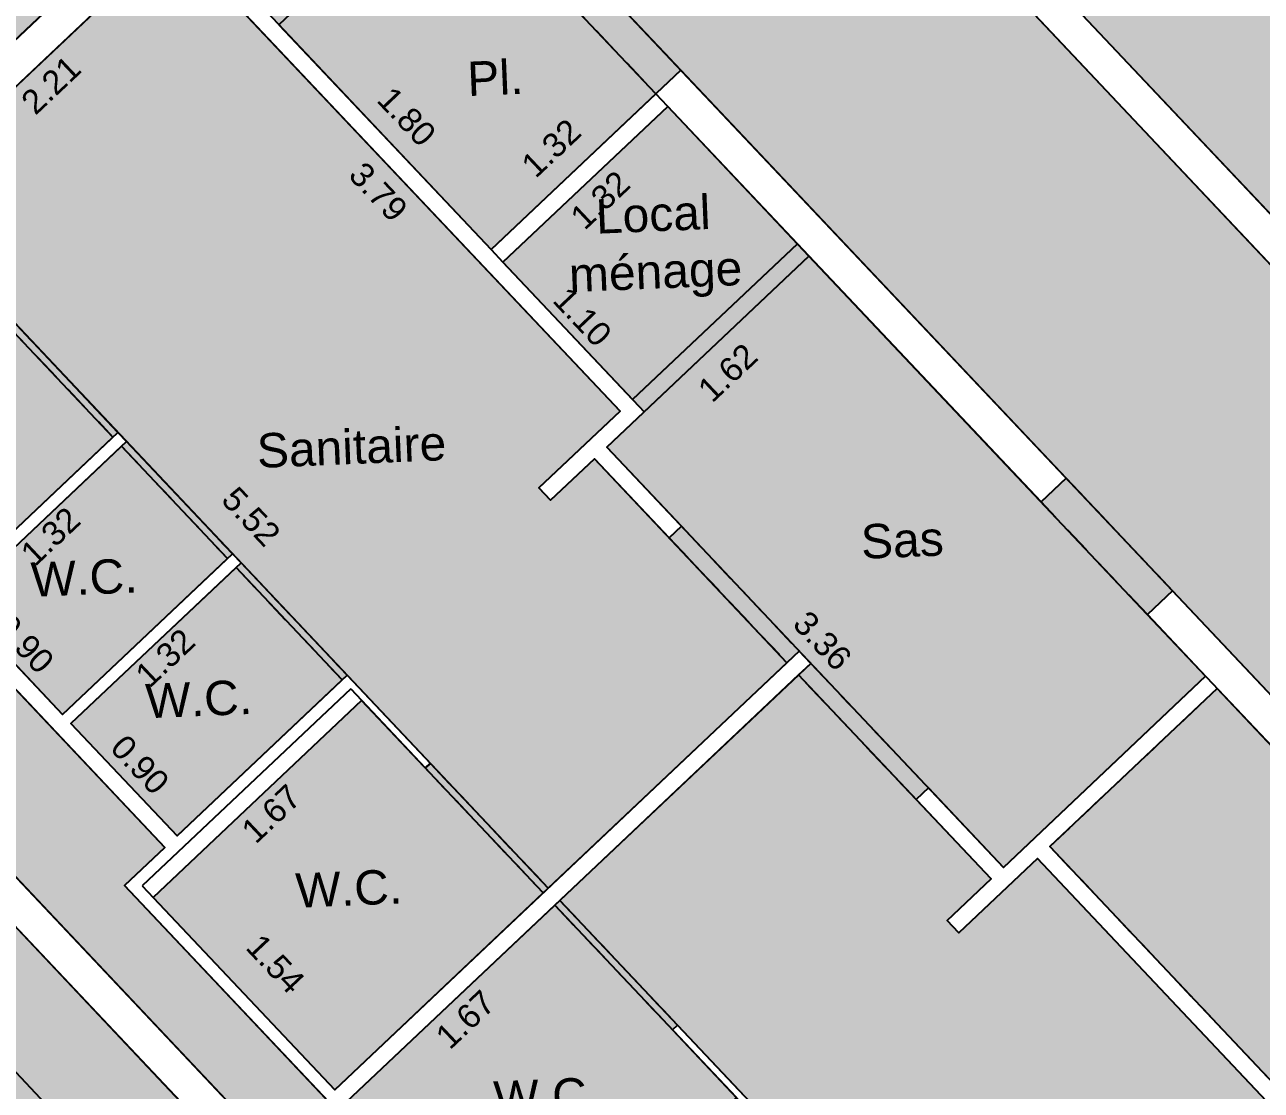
# Model space of a CAD drawing. Header units: metres. Extents: x -153 to -26, y 14 to 85.
# Drawn here: x -132.29 to -125.09, y 26.97 to 33.17 of the extents above; entities that cross this region are included whole.
import ezdxf

# ---------------------------------------------------------------- set-up
doc = ezdxf.new("R2010")
doc.units = ezdxf.units.M
doc.linetypes.add('CACHE2', pattern=[4.7625, 3.175, -1.5875])
doc.layers.get('0').update_dxf_attribs({"lineweight": 0})
for name, color, linetype in [('GEX_BAT_cloison', 2, 'Continuous'), ('GEX_BAT_coffrage', 221, 'Continuous'), ('GEX_BAT_linteau_cloison', 3, 'CACHE2'), ('GEX_BAT_linteau_mur', 6, 'CACHE2'), ('GEX_BAT_mur', 1, 'Continuous'), ('GEX_MEP_txt_cot_plani', 30, 'Continuous'), ('GEX_MEP_txt_designation', 7, 'Continuous')]:
    doc.layers.add(name, color=color, linetype=linetype)
for name, color, linetype, true_color in [('GEX_EDS_sdp_2-tremie', 7, 'Continuous', 0xffff7f), ('GEX_EDS_sdp_7-lt', 150, 'Continuous', 0x007fff), ('GEX_EDS_su_bureau', 7, 'Continuous', 0xffdf7f), ('GEX_EDS_su_circ_gene', 7, 'Continuous', 0x33cc00), ('GEX_EDS_su_loc_entretien', 7, 'Continuous', 0xb2618a), ('GEX_EDS_su_ltg', 150, 'Continuous', 0x007fff), ('GEX_EDS_su_sanitaires', 7, 'Continuous', 0xb8ffff), ('GEX_EDS_sun_bureau', 7, 'Continuous', 0xffdf7f), ('GEX_EDS_sun_circ_gene', 7, 'Continuous', 0x33cc00), ('GEX_EDS_sun_loc_entretien', 7, 'Continuous', 0xb2618a), ('GEX_EDS_sun_ltg', 150, 'Continuous', 0x007fff), ('GEX_EDS_sun_sanitaires', 7, 'Continuous', 0xb8ffff)]:
    doc.layers.add(name, color=color, linetype=linetype, true_color=true_color)
doc.styles.add('G100TXT-cote', font='swissl.ttf')
doc.styles.add('G100TXT-droit', font='swissl.ttf', dxfattribs={"height": 0.2})
doc.dimstyles.new('G100COT-attach', dxfattribs={"dimtxt": 0.14, "dimasz": 0.05, "dimexe": 0.18, "dimexo": 0.2, "dimgap": 0.09, "dimtad": 0, "dimzin": 0, "dimdsep": 46, "dimtxsty": 'G100TXT-cote', "dimblk1": 'OBLIQUE', "dimblk2": 'OBLIQUE', "dimsah": 1, "dimcen": 0.09, "dimse1": 1, "dimse2": 1, "dimclrd": 252, "dimaunit": 2, "dimadec": 3, "dimazin": 0, "dimtfac": 1, "dimtix": 1, "dimtofl": 0, "dimtmove": 0, "dimatfit": 3, "dimldrblk": 'OBLIQUE', "dimfxl": 0.18, "dimtolj": 1, "dimtzin": 0, "dimarcsym": 0})
doc.dimstyles.new('G100COT-libre', dxfattribs={"dimtxt": 0.14, "dimasz": 0.18, "dimexe": 0.18, "dimexo": 0.2, "dimgap": 0.09, "dimtad": 0, "dimzin": 0, "dimdsep": 46, "dimtxsty": 'G100TXT-cote', "dimblk1": 'OBLIQUE', "dimblk2": 'OBLIQUE', "dimsah": 1, "dimcen": 0.09, "dimse1": 1, "dimse2": 1, "dimsd1": 1, "dimsd2": 1, "dimclrd": 252, "dimaunit": 2, "dimadec": 3, "dimazin": 0, "dimtfac": 1, "dimtix": 1, "dimtofl": 0, "dimtmove": 0, "dimatfit": 3, "dimldrblk": 'OBLIQUE', "dimfxl": 0.18, "dimtolj": 1, "dimtzin": 0, "dimarcsym": 0})

# ---------------------------------------------------------------- blocks, each defined once
blk = doc.blocks.new('*D29')
at = {"layer": 'GEX_MEP_txt_cot_plani', "color": 0, "ltscale": 0.05, "transparency": 16777216, "insert": (-122.0926, 34.2414), "char_height": 0.14, "attachment_point": 5, "rotation": 313.34634, "style": 'G100TXT-cote'}
blk.add_mtext('\\A1;10.28', dxfattribs=at)
blk = doc.blocks.new('_OBLIQUE')
at = {"color": 0, "linetype": 'ByBlock'}
blk.add_line((-0.5, -0.5), (0.5, 0.5), dxfattribs=at)
blk = doc.blocks.new('*D68')
at = {"layer": 'GEX_MEP_txt_cot_plani', "color": 0, "ltscale": 0.05, "transparency": 16777216, "insert": (-129.0442, 31.4725), "char_height": 0.14, "attachment_point": 5, "rotation": 313.35868, "style": 'G100TXT-cote'}
blk.add_mtext('\\A1;1.10', dxfattribs=at)
blk = doc.blocks.new('*D69')
at = {"layer": 'GEX_MEP_txt_cot_plani', "color": 0, "ltscale": 0.05, "transparency": 16777216, "insert": (-128.941, 32.1521), "char_height": 0.14, "attachment_point": 5, "rotation": 43.35868, "style": 'G100TXT-cote'}
blk.add_mtext('\\A1;1.32', dxfattribs=at)
blk = doc.blocks.new('*D70')
at = {"layer": 'GEX_MEP_txt_cot_plani', "color": 0, "ltscale": 0.05, "transparency": 16777216, "insert": (-130.0677, 32.638), "char_height": 0.14, "attachment_point": 5, "rotation": 313.35868, "style": 'G100TXT-cote'}
blk.add_mtext('\\A1;1.80', dxfattribs=at)
blk = doc.blocks.new('*D71')
at = {"layer": 'GEX_MEP_txt_cot_plani', "color": 0, "ltscale": 0.05, "transparency": 16777216, "insert": (-129.2265, 32.4544), "char_height": 0.14, "attachment_point": 5, "rotation": 43.35868, "style": 'G100TXT-cote'}
blk.add_mtext('\\A1;1.32', dxfattribs=at)
blk = doc.blocks.new('*D72')
at = {"layer": 'GEX_MEP_txt_cot_plani', "color": 0, "ltscale": 0.05, "transparency": 16777216, "insert": (-130.2329, 32.1999), "char_height": 0.14, "attachment_point": 5, "rotation": 313.35868, "style": 'G100TXT-cote'}
blk.add_mtext('\\A1;3.79', dxfattribs=at)
blk = doc.blocks.new('*D73')
at = {"layer": 'GEX_MEP_txt_cot_plani', "color": 0, "ltscale": 0.05, "transparency": 16777216, "insert": (-132.1395, 32.8228), "char_height": 0.14, "attachment_point": 5, "rotation": 43.35868, "style": 'G100TXT-cote'}
blk.add_mtext('\\A1;2.21', dxfattribs=at)
blk = doc.blocks.new('*D82')
at = {"layer": 'GEX_MEP_txt_cot_plani', "color": 0, "ltscale": 0.05, "transparency": 16777216, "insert": (-130.8316, 27.7064), "char_height": 0.14, "attachment_point": 5, "rotation": 313.35884, "style": 'G100TXT-cote'}
blk.add_mtext('\\A1;1.54', dxfattribs=at)
blk = doc.blocks.new('*D83')
at = {"layer": 'GEX_MEP_txt_cot_plani', "color": 0, "ltscale": 0.05, "transparency": 16777216, "insert": (-131.621, 28.8659), "char_height": 0.14, "attachment_point": 5, "rotation": 313.35868, "style": 'G100TXT-cote'}
blk.add_mtext('\\A1;0.90', dxfattribs=at)
blk = doc.blocks.new('*D84')
at = {"layer": 'GEX_MEP_txt_cot_plani', "color": 0, "ltscale": 0.05, "transparency": 16777216, "insert": (-132.2915, 29.5697), "char_height": 0.14, "attachment_point": 5, "rotation": 313.35868, "style": 'G100TXT-cote'}
blk.add_mtext('\\A1;0.90', dxfattribs=at)
blk = doc.blocks.new('*D88')
at = {"layer": 'GEX_MEP_txt_cot_plani', "color": 0, "ltscale": 0.05, "transparency": 16777216, "insert": (-132.1419, 30.1948), "char_height": 0.14, "attachment_point": 5, "rotation": 43.35868, "style": 'G100TXT-cote'}
blk.add_mtext('\\A1;1.32', dxfattribs=at)
blk = doc.blocks.new('*D89')
at = {"layer": 'GEX_MEP_txt_cot_plani', "color": 0, "ltscale": 0.05, "transparency": 16777216, "insert": (-131.4741, 29.4877), "char_height": 0.14, "attachment_point": 5, "rotation": 43.35868, "style": 'G100TXT-cote'}
blk.add_mtext('\\A1;1.32', dxfattribs=at)
blk = doc.blocks.new('*D90')
at = {"layer": 'GEX_MEP_txt_cot_plani', "color": 0, "ltscale": 0.05, "transparency": 16777216, "insert": (-129.7256, 27.3826), "char_height": 0.14, "attachment_point": 5, "rotation": 43.3583, "style": 'G100TXT-cote'}
blk.add_mtext('\\A1;1.67', dxfattribs=at)
blk = doc.blocks.new('*D94')
at = {"layer": 'GEX_MEP_txt_cot_plani', "color": 0, "ltscale": 0.05, "transparency": 16777216, "insert": (-127.1774, 26.1666), "char_height": 0.14, "attachment_point": 5, "rotation": 313.35868, "style": 'G100TXT-cote'}
blk.add_mtext('\\A1;5.52', dxfattribs=at)
blk = doc.blocks.new('*D95')
at = {"layer": 'GEX_MEP_txt_cot_plani', "color": 0, "ltscale": 0.05, "transparency": 16777216, "insert": (-130.8563, 28.58), "char_height": 0.14, "attachment_point": 5, "rotation": 43.35868, "style": 'G100TXT-cote'}
blk.add_mtext('\\A1;1.67', dxfattribs=at)
blk = doc.blocks.new('*D97')
at = {"layer": 'GEX_MEP_txt_cot_plani', "color": 0, "ltscale": 0.05, "transparency": 16777216, "insert": (-130.6899, 26.7139), "char_height": 0.14, "attachment_point": 5, "rotation": 313.35868, "style": 'G100TXT-cote'}
blk.add_mtext('\\A1;11.14', dxfattribs=at)
blk = doc.blocks.new('*D98')
at = {"layer": 'GEX_MEP_txt_cot_plani', "color": 0, "ltscale": 0.05, "transparency": 16777216, "insert": (-127.6469, 29.5874), "char_height": 0.14, "attachment_point": 5, "rotation": 313.35868, "style": 'G100TXT-cote'}
blk.add_mtext('\\A1;3.36', dxfattribs=at)
blk = doc.blocks.new('*D99')
at = {"layer": 'GEX_MEP_txt_cot_plani', "color": 0, "ltscale": 0.05, "transparency": 16777216, "insert": (-128.1987, 31.1474), "char_height": 0.14, "attachment_point": 5, "rotation": 43.35868, "style": 'G100TXT-cote'}
blk.add_mtext('\\A1;1.62', dxfattribs=at)
blk = doc.blocks.new('*D100')
at = {"layer": 'GEX_MEP_txt_cot_plani', "color": 252, "lineweight": -2, "transparency": 16777216}
for p, q in [((-134.6925, 29.5636), (-131.7298, 26.4257)), ((-128.404, 22.9033), (-131.3667, 26.0412))]:
    blk.add_line(p, q, dxfattribs=at)
at = {"layer": 'GEX_MEP_txt_cot_plani', "color": 252, "lineweight": -2, "ltscale": 0.05, "transparency": 16777216, "xscale": 0.05, "yscale": 0.05, "zscale": 0.05}
for p, rotation in [((-134.6925, 29.5636), 133.3553745176652), ((-128.404, 22.9033), 313.3553745176652)]:
    blk.add_blockref('_OBLIQUE', p, dxfattribs=dict(at, rotation=rotation))
at = {"layer": 'GEX_MEP_txt_cot_plani', "color": 0, "ltscale": 0.05, "transparency": 16777216, "insert": (-131.5483, 26.2334), "char_height": 0.14, "attachment_point": 5, "rotation": 313.35537, "style": 'G100TXT-cote'}
blk.add_mtext('\\A1;9.16', dxfattribs=at)
blk = doc.blocks.new('*D104')
at = {"layer": 'GEX_MEP_txt_cot_plani', "color": 0, "ltscale": 0.05, "transparency": 16777216, "insert": (-130.9738, 30.3099), "char_height": 0.14, "attachment_point": 5, "rotation": 313.35868, "style": 'G100TXT-cote'}
blk.add_mtext('\\A1;5.52', dxfattribs=at)

msp = doc.modelspace()

# ---------------------------------------------------------------- hatches: boundary and pattern name
at = {"layer": 'GEX_EDS_sdp_2-tremie', "ltscale": 0.05}
for points in [[(-126.8286, 33.9646), (-125.4834, 35.2346), (-125.3371, 35.3726), (-125.4744, 35.5181), (-124.1288, 36.7882), (-119.6268, 32.0179), (-120.9721, 30.7481), (-121.0146, 30.7931), (-121.2001, 30.9896), (-121.3456, 30.8524), (-122.6909, 29.5853)], [(-125.3487, 29.3094), (-126.323, 28.3898), (-123.7215, 25.6336), (-123.2488, 26.08), (-124.6764, 27.5925), (-124.175, 28.0659)]]:
    msp.add_hatch(color=256, dxfattribs=at).paths.add_polyline_path(points)
at = {"layer": 'GEX_EDS_sdp_7-lt', "ltscale": 0.05}
for points in [[(-130.8811, 33.2453), (-129.5768, 31.864), (-128.4718, 32.9078), (-129.7073, 34.2161), (-129.8527, 34.0788), (-129.9213, 34.1516)], [(-134.0955, 31.1588), (-134.6407, 30.6439), (-127.7687, 23.3655), (-127.9137, 23.2287), (-127.1392, 22.4078), (-126.921, 22.6137), (-126.4484, 23.06), (-129.0674, 25.8335), (-129.3019, 25.6122), (-131.7103, 28.1627), (-131.4762, 28.3837)]]:
    msp.add_hatch(color=256, dxfattribs=at).paths.add_polyline_path(points)
at = {"layer": 'GEX_EDS_su_bureau', "ltscale": 0.05}
h = msp.add_hatch(color=256, dxfattribs=at)
edge = h.paths.add_edge_path()
edge.add_ellipse((-147.6785, 30.718), major_axis=(4.58, 0), ratio=1, start_angle=133.34599, end_angle=234.81743)
edge.add_line((-150.3174, 26.9747), (-150.2039, 26.8946))
edge.add_line((-150.2039, 26.8946), (-149.0039, 26.0486))
edge.add_line((-149.0039, 26.0486), (-147.9073, 25.2756))
edge.add_line((-147.9073, 25.2756), (-146.7971, 24.4929))
edge.add_line((-146.7971, 24.4929), (-145.7707, 23.7693))
edge.add_line((-145.7707, 23.7693), (-144.5774, 22.9281))
edge.add_line((-144.5774, 22.9281), (-143.5489, 22.2031))
edge.add_line((-143.5489, 22.2031), (-142.3495, 21.3575))
edge.add_line((-142.3495, 21.3575), (-139.1436, 19.0975))
edge.add_line((-139.1436, 19.0975), (-137.9441, 18.2519))
edge.add_line((-137.9441, 18.2519), (-136.9286, 17.536))
edge.add_line((-136.9286, 17.536), (-135.7292, 16.6904))
edge.add_line((-135.7292, 16.6904), (-134.4051, 15.757))
edge.add_ellipse((-128.8853, 23.5869), major_axis=(9.58, 0), ratio=1, start_angle=234.81743, end_angle=241.09076)
edge.add_line((-133.5165, 15.2007), (-133.6118, 15.0287))
edge.add_ellipse((-128.5916, 24.4752), major_axis=(10.6976, 0), ratio=1, start_angle=242.01262, end_angle=249.86456)
edge.add_line((-132.2742, 14.4314), (-132.2114, 14.6029))
edge.add_ellipse((-128.8854, 23.5868), major_axis=(9.5799, 0), ratio=1, start_angle=249.68476, end_angle=264.81205)
edge.add_ellipse((-128.8925, 23.1239), major_axis=(9.1183, 0), ratio=1, start_angle=264.59377, end_angle=273.05818)
edge.add_line((-128.4061, 14.0186), (-128.765, 22.5624))
edge.add_line((-128.765, 22.5624), (-127.9832, 23.3006))
edge.add_line((-127.9832, 23.3006), (-134.2718, 29.9609))
edge.add_line((-134.2718, 29.9609), (-135.1443, 29.1373))
edge.add_line((-135.1443, 29.1373), (-135.7964, 29.8278))
edge.add_line((-135.7964, 29.8278), (-134.9238, 30.6517))
edge.add_line((-134.9238, 30.6517), (-130.3869, 34.9359))
edge.add_line((-130.3869, 34.9359), (-125.6097, 29.8768))
edge.add_line((-125.6097, 29.8768), (-122.464, 26.5455))
edge.add_line((-122.464, 26.5455), (-121.2207, 27.7279))
edge.add_line((-121.2207, 27.7279), (-129.1339, 36.1185))
edge.add_line((-129.1339, 36.1185), (-128.8963, 36.3427))
edge.add_line((-128.8963, 36.3427), (-136.0276, 43.8981))
edge.add_line((-136.0276, 43.8981), (-136.3552, 43.5889))
edge.add_line((-136.3552, 43.5889), (-138.4089, 45.7649))
edge.add_line((-138.4089, 45.7649), (-150.8222, 34.0487))
edge = h.paths.add_edge_path(flags=16)
edge.add_ellipse((-137.9244, 37.3449), major_axis=(0.3415, 0.0769), ratio=1, start_angle=347.31198, end_angle=527.31198)
edge.add_ellipse((-137.9244, 37.3449), major_axis=(0.3415, 0.0769), ratio=1, start_angle=167.31198, end_angle=347.31198)
edge = h.paths.add_edge_path(flags=16)
edge.add_ellipse((-129.8438, 20.5784), major_axis=(0.35, 0), ratio=1, start_angle=360, end_angle=540)
edge.add_ellipse((-129.8438, 20.5784), major_axis=(0.35, 0), ratio=1, start_angle=180, end_angle=360)
edge = h.paths.add_edge_path(flags=16)
edge.add_ellipse((-136.4449, 25.0909), major_axis=(0.2475, -0.2475), ratio=1, start_angle=45, end_angle=225)
edge.add_ellipse((-136.4449, 25.0909), major_axis=(0.2475, -0.2475), ratio=1, start_angle=225, end_angle=405)
edge = h.paths.add_edge_path(flags=16)
edge.add_ellipse((-143.0652, 29.7581), major_axis=(0.35, 0), ratio=1, start_angle=0, end_angle=180)
edge.add_ellipse((-143.0652, 29.7581), major_axis=(0.35, 0), ratio=1, start_angle=180, end_angle=360)
edge = h.paths.add_edge_path(flags=16)
edge.add_ellipse((-151.9128, 31.4523), major_axis=(0.1414, 0.1414), ratio=1, start_angle=135, end_angle=315)
edge.add_ellipse((-151.9128, 31.4523), major_axis=(0.1414, 0.1414), ratio=1, start_angle=315, end_angle=495)
edge = h.paths.add_edge_path(flags=16)
edge.add_ellipse((-148.0532, 36.2788), major_axis=(0.1747, 0.0973), ratio=1, start_angle=150.88841, end_angle=330.88841)
edge.add_ellipse((-148.0532, 36.2788), major_axis=(0.1747, 0.0973), ratio=1, start_angle=330.88841, end_angle=510.88841)
edge = h.paths.add_edge_path(flags=16)
edge.add_ellipse((-142.1626, 41.8386), major_axis=(0.1414, 0.1414), ratio=1, start_angle=135, end_angle=315)
edge.add_ellipse((-142.1626, 41.8386), major_axis=(0.1414, 0.1414), ratio=1, start_angle=315, end_angle=495)
at = {"layer": 'GEX_EDS_su_circ_gene', "ltscale": 0.05}
msp.add_hatch(color=256, dxfattribs=at).paths.add_polyline_path([(-128.9035, 30.7141), (-128.4687, 30.2536), (-128.5399, 30.1863), (-127.8536, 29.4595), (-127.7824, 29.5268), (-127.7151, 29.4555), (-127.7863, 29.3882), (-127.1016, 28.6631), (-127.0303, 28.7304), (-126.5939, 28.2682), (-125.4161, 29.3805), (-125.7551, 29.7395), (-125.6088, 29.8776), (-126.2289, 30.5326), (-126.3743, 30.3953), (-127.7257, 31.8263)])
at = {"layer": 'GEX_EDS_su_loc_entretien', "ltscale": 0.05}
msp.add_hatch(color=256, dxfattribs=at).paths.add_polyline_path([(-129.5079, 31.7911), (-128.6854, 30.9201), (-127.7257, 31.8263), (-128.5482, 32.6974)])
at = {"layer": 'GEX_EDS_su_ltg', "ltscale": 0.05}
for points in [[(-130.8124, 33.1726), (-129.5766, 31.8638), (-128.4714, 32.9074), (-129.7073, 34.2161), (-130.8124, 33.1726)], [(-134.6411, 30.6436), (-133.611, 29.5532), (-133.7551, 29.4172), (-133.1374, 28.7627), (-132.9931, 28.8989), (-128.641, 24.2885), (-128.7856, 24.1521), (-128.1678, 23.4976), (-128.0229, 23.6344), (-126.9928, 22.5441), (-126.4475, 23.059), (-129.0674, 25.8335), (-129.3015, 25.6124), (-131.71, 28.163), (-131.4759, 28.3841), (-134.0958, 31.1586)]]:
    msp.add_hatch(color=256, dxfattribs=at).paths.add_polyline_path(points)
at = {"layer": 'GEX_EDS_su_sanitaires', "ltscale": 0.05}
for points in [[(-133.0343, 32.1609), (-129.2438, 28.1468), (-127.8536, 29.4595), (-128.9748, 30.6468), (-129.2307, 30.4051), (-129.298, 30.4764), (-128.8254, 30.9227), (-131.4275, 33.6783)], [(-133.3572, 30.5191), (-132.7393, 29.8648), (-131.749, 30.7999), (-132.367, 31.4542)], [(-129.1765, 28.0755), (-125.386, 24.0614), (-123.7937, 25.565), (-126.3958, 28.3206), (-126.8538, 27.888), (-126.9211, 27.9593), (-126.6652, 28.201), (-127.7863, 29.3882)], [(-131.5444, 28.0925), (-130.4871, 26.9728), (-129.2438, 28.1468), (-129.9291, 28.8725), (-129.96, 28.847), (-130.3302, 29.239)], [(-130.4198, 26.9015), (-129.3625, 25.7818), (-128.1483, 26.9284), (-128.5196, 27.3216), (-128.4905, 27.3491), (-129.1765, 28.0755)]]:
    msp.add_hatch(color=256, dxfattribs=at).paths.add_polyline_path(points)
for points in [[(-132.6899, 29.8124), (-132.072, 29.1581), (-131.0817, 30.0932), (-131.6996, 30.7475)], [(-132.0225, 29.1057), (-131.4046, 28.4513), (-130.4144, 29.3864), (-131.0323, 30.0408)]]:
    msp.add_hatch(color=256, dxfattribs=at).paths.add_polyline_path(points, flags=17)
at = {"layer": 'GEX_EDS_sun_bureau', "ltscale": 0.05}
h = msp.add_hatch(color=256, dxfattribs=at)
edge = h.paths.add_edge_path()
edge.add_ellipse((-147.6785, 30.718), major_axis=(4.58, 0), ratio=1, start_angle=133.34599, end_angle=234.81743)
edge.add_line((-150.3174, 26.9747), (-150.2039, 26.8946))
edge.add_line((-150.2039, 26.8946), (-149.0039, 26.0486))
edge.add_line((-149.0039, 26.0486), (-147.9073, 25.2756))
edge.add_line((-147.9073, 25.2756), (-146.7971, 24.4929))
edge.add_line((-146.7971, 24.4929), (-145.7707, 23.7693))
edge.add_line((-145.7707, 23.7693), (-144.5774, 22.9281))
edge.add_line((-144.5774, 22.9281), (-143.5489, 22.2031))
edge.add_line((-143.5489, 22.2031), (-142.3495, 21.3575))
edge.add_line((-142.3495, 21.3575), (-139.1436, 19.0975))
edge.add_line((-139.1436, 19.0975), (-137.9441, 18.2519))
edge.add_line((-137.9441, 18.2519), (-136.9286, 17.536))
edge.add_line((-136.9286, 17.536), (-135.7292, 16.6904))
edge.add_line((-135.7292, 16.6904), (-134.4051, 15.757))
edge.add_ellipse((-128.8853, 23.5869), major_axis=(9.58, 0), ratio=1, start_angle=234.81743, end_angle=241.09076)
edge.add_line((-133.5165, 15.2007), (-133.6118, 15.0287))
edge.add_ellipse((-128.5916, 24.4752), major_axis=(10.6976, 0), ratio=1, start_angle=242.01262, end_angle=249.86456)
edge.add_line((-132.2742, 14.4314), (-132.2114, 14.6029))
edge.add_ellipse((-128.8854, 23.5868), major_axis=(9.5799, 0), ratio=1, start_angle=249.68476, end_angle=264.81205)
edge.add_ellipse((-128.8925, 23.1239), major_axis=(9.1183, 0), ratio=1, start_angle=264.59377, end_angle=273.05818)
edge.add_line((-128.4061, 14.0186), (-128.765, 22.5624))
edge.add_line((-128.765, 22.5624), (-127.9832, 23.3006))
edge.add_line((-127.9832, 23.3006), (-134.2718, 29.9609))
edge.add_line((-134.2718, 29.9609), (-135.1443, 29.1373))
edge.add_line((-135.1443, 29.1373), (-135.7964, 29.8278))
edge.add_line((-135.7964, 29.8278), (-134.9238, 30.6517))
edge.add_line((-134.9238, 30.6517), (-130.3869, 34.9359))
edge.add_line((-130.3869, 34.9359), (-125.6097, 29.8768))
edge.add_line((-125.6097, 29.8768), (-122.464, 26.5455))
edge.add_line((-122.464, 26.5455), (-121.2207, 27.7279))
edge.add_line((-121.2207, 27.7279), (-129.1339, 36.1185))
edge.add_line((-129.1339, 36.1185), (-128.8963, 36.3427))
edge.add_line((-128.8963, 36.3427), (-136.0276, 43.8981))
edge.add_line((-136.0276, 43.8981), (-136.3552, 43.5889))
edge.add_line((-136.3552, 43.5889), (-138.4089, 45.7649))
edge.add_line((-138.4089, 45.7649), (-150.8222, 34.0487))
edge = h.paths.add_edge_path(flags=16)
edge.add_ellipse((-137.9244, 37.3449), major_axis=(0.3055, 0.1708), ratio=1, start_angle=330.79393, end_angle=690.79393)
edge = h.paths.add_edge_path(flags=16)
edge.add_ellipse((-143.0652, 29.7581), major_axis=(0.2971, 0.185), ratio=1, start_angle=328.09697, end_angle=688.09697)
edge = h.paths.add_edge_path(flags=16)
edge.add_ellipse((-136.4449, 25.0909), major_axis=(0.2475, 0.2475), ratio=1, start_angle=315, end_angle=675)
edge = h.paths.add_edge_path(flags=16)
edge.add_ellipse((-129.8438, 20.5784), major_axis=(0.2475, 0.2475), ratio=1, start_angle=315, end_angle=675)
edge = h.paths.add_edge_path(flags=16)
edge.add_ellipse((-142.1626, 41.8386), major_axis=(0.1414, 0.1414), ratio=1, start_angle=135, end_angle=315)
edge.add_ellipse((-142.1626, 41.8386), major_axis=(0.1414, 0.1414), ratio=1, start_angle=315, end_angle=495)
edge = h.paths.add_edge_path(flags=16)
edge.add_ellipse((-148.0532, 36.2788), major_axis=(0.1414, 0.1414), ratio=1, start_angle=135, end_angle=315)
edge.add_ellipse((-148.0532, 36.2788), major_axis=(0.1414, 0.1414), ratio=1, start_angle=315, end_angle=495)
edge = h.paths.add_edge_path(flags=16)
edge.add_ellipse((-151.9128, 31.4523), major_axis=(0.1414, 0.1414), ratio=1, start_angle=135, end_angle=315)
edge.add_ellipse((-151.9128, 31.4523), major_axis=(0.1414, 0.1414), ratio=1, start_angle=315, end_angle=495)
at = {"layer": 'GEX_EDS_sun_circ_gene', "ltscale": 0.05}
msp.add_hatch(color=256, dxfattribs=at).paths.add_polyline_path([(-127.7257, 31.8263), (-128.9035, 30.7141), (-126.5939, 28.2682), (-125.4161, 29.3805), (-125.725, 29.7077)])
at = {"layer": 'GEX_EDS_sun_loc_entretien', "ltscale": 0.05}
msp.add_hatch(color=256, dxfattribs=at).paths.add_polyline_path([(-129.5079, 31.7911), (-128.7527, 30.9913), (-127.793, 31.8976), (-128.5482, 32.6974)])
at = {"layer": 'GEX_EDS_sun_ltg', "ltscale": 0.05}
for points in [[(-130.8124, 33.1726), (-129.5766, 31.8638), (-128.6168, 32.7701), (-129.8527, 34.0788), (-130.8124, 33.1726)], [(-134.6411, 30.6436), (-126.9928, 22.5441), (-126.4475, 23.059), (-129.0674, 25.8335), (-129.3015, 25.6124), (-131.71, 28.163), (-131.4759, 28.3841), (-134.0958, 31.1586)]]:
    msp.add_hatch(color=256, dxfattribs=at).paths.add_polyline_path(points)
at = {"layer": 'GEX_EDS_sun_sanitaires', "ltscale": 0.05}
for points in [[(-133.0343, 32.1609), (-129.2438, 28.1468), (-127.8536, 29.4595), (-128.9748, 30.6468), (-129.2307, 30.4051), (-129.298, 30.4764), (-128.8254, 30.9227), (-131.4275, 33.6783)], [(-133.3572, 30.5191), (-132.7393, 29.8648), (-131.7781, 30.7724), (-132.396, 31.4268)], [(-129.1765, 28.0755), (-125.386, 24.0614), (-123.7937, 25.565), (-126.3958, 28.3206), (-126.8538, 27.888), (-126.9211, 27.9593), (-126.6652, 28.201), (-127.7863, 29.3882)], [(-131.5444, 28.0925), (-130.4871, 26.9728), (-129.2729, 28.1193), (-130.3302, 29.239)], [(-130.4198, 26.9015), (-129.3625, 25.7818), (-128.1483, 26.9284), (-129.2056, 28.0481)]]:
    msp.add_hatch(color=256, dxfattribs=at).paths.add_polyline_path(points)
for points in [[(-132.6899, 29.8124), (-132.072, 29.1581), (-131.1108, 30.0657), (-131.7287, 30.7201)], [(-132.0225, 29.1057), (-131.4046, 28.4513), (-130.4434, 29.359), (-131.0614, 30.0133)]]:
    msp.add_hatch(color=256, dxfattribs=at).paths.add_polyline_path(points, flags=17)

# ---------------------------------------------------------------- linework, layer by layer
at = {"layer": 'GEX_BAT_cloison'}
for p, q in [((-131.4275, 33.6783, 0), (-128.8254, 30.9227, 0)), ((-128.4714, 32.9074, 0), (-129.5766, 31.8638, 0)), ((-129.5079, 31.7911, 0), (-128.5482, 32.6974, 0)), ((-128.7527, 30.9913, 0), (-129.5079, 31.7911, 0)), ((-134.0958, 31.1586, 0), (-131.4759, 28.3841, 0)), ((-131.749, 30.7999, 0), (-131.6996, 30.7475, 0)), ((-131.0817, 30.0932, 0), (-131.0323, 30.0408, 0)), ((-132.6899, 29.8124, 0), (-132.072, 29.158, 0)), ((-127.7824, 29.5268, 0), (-130.4871, 26.9728, 0)), ((-127.7151, 29.4555, 0), (-130.4198, 26.9015, 0)), ((-130.4144, 29.3864, 0), (-131.4046, 28.4513, 0)), ((-130.4144, 29.3864, 0), (-129.9291, 28.8725, 0)), ((-130.394, 29.3066, 0), (-131.6082, 28.1601, 0)), ((-130.394, 29.3066, 0), (-129.96, 28.847, 0)), ((-132.0225, 29.1057, 0), (-131.4046, 28.4513, 0)), ((-129.9309, 28.8745, 0), (-129.96, 28.847, 0)), ((-126.6652, 28.201, 0), (-127.1016, 28.6631, 0)), ((-131.4759, 28.3841, 0), (-131.71, 28.163, 0)), ((-126.3958, 28.3206, 0), (-126.8538, 27.888, 0)), ((-123.7937, 25.565, 0), (-126.3958, 28.3206, 0)), ((-131.71, 28.163, 0), (-129.3015, 25.6124, 0)), ((-131.6082, 28.1601, 0), (-130.4871, 26.9728, 0)), ((-126.9211, 27.9593, 0), (-126.6652, 28.201, 0)), ((-126.8538, 27.888, 0), (-126.9211, 27.9593, 0)), ((-128.4905, 27.3491, 0), (-128.5196, 27.3216, 0)), ((-128.5196, 27.3216, 0), (-128.0831, 26.8593, 0)), ((-128.4905, 27.3491, 0), (-128.0059, 26.8359, 0))]:
    msp.add_line(p, q, dxfattribs=at)
at = {"layer": 'GEX_BAT_cloison', "linetype": 'CACHE2'}
msp.add_line((-126.5939, 28.2682, 0), (-125.4161, 29.3805, 0), dxfattribs=at)
at = {"layer": 'GEX_BAT_cloison', "elevation": 0}
for points in [[(-130.8124, 33.1726), (-129.5766, 31.8638)], [(-127.793, 31.8976), (-128.7527, 30.9913)], [(-127.7257, 31.8263), (-128.9035, 30.7141), (-128.4687, 30.2536)], [(-128.8254, 30.9227), (-129.298, 30.4764), (-129.2307, 30.4051), (-128.9748, 30.6468), (-128.5399, 30.1863)], [(-132.7393, 29.8648), (-131.749, 30.7999)], [(-131.6996, 30.7475), (-132.6899, 29.8124)], [(-128.4687, 30.2536), (-128.5399, 30.1863)], [(-132.072, 29.1581), (-131.0817, 30.0932)], [(-131.0323, 30.0408), (-132.0225, 29.1057)], [(-127.7824, 29.5268), (-127.7151, 29.4555)], [(-127.0303, 28.7304), (-127.1016, 28.6631)], [(-127.0303, 28.7304), (-126.5939, 28.2682)]]:
    msp.add_lwpolyline(points, dxfattribs=at)
at = {"layer": 'GEX_BAT_cloison', "linetype": 'CACHE2', "ltscale": 0.05, "elevation": 0}
msp.add_lwpolyline([(-123.721, 25.6336), (-126.3231, 28.3892), (-125.3488, 29.3092)], dxfattribs=at)
at = {"layer": 'GEX_BAT_coffrage'}
msp.add_line((-130.3302, 29.239, 0), (-131.5444, 28.0925, 0), dxfattribs=at)
at = {"layer": 'GEX_BAT_linteau_cloison', "ltscale": 0.05}
for p, q in [((-132.396, 31.4268, 0), (-131.7781, 30.7724, 0)), ((-132.367, 31.4542, 0), (-131.749, 30.7999, 0)), ((-131.6996, 30.7475, 0), (-131.0817, 30.0932, 0)), ((-131.7287, 30.7201, 0), (-131.1108, 30.0657, 0)), ((-131.0323, 30.0408, 0), (-130.4144, 29.3864, 0)), ((-131.0614, 30.0133, 0), (-130.4434, 29.359, 0)), ((-127.1016, 28.6631, 0), (-127.7863, 29.3882, 0)), ((-129.9291, 28.8725, 0), (-129.2438, 28.1468, 0)), ((-129.96, 28.847, 0), (-129.2729, 28.1193, 0)), ((-129.2056, 28.0481, 0), (-128.5196, 27.3216, 0)), ((-129.1765, 28.0755, 0), (-128.4905, 27.3491, 0))]:
    msp.add_line(p, q, dxfattribs=at)
at = {"layer": 'GEX_BAT_linteau_cloison', "ltscale": 0.05, "elevation": 0}
for points in [[(-128.4687, 30.2536), (-127.7824, 29.5268)], [(-128.5399, 30.1863), (-127.8536, 29.4595)], [(-127.7151, 29.4555), (-127.0303, 28.7304)]]:
    msp.add_lwpolyline(points, dxfattribs=at)
at = {"layer": 'GEX_BAT_linteau_mur', "ltscale": 0.05}
for p, q in [((-129.7073, 34.2161, 0), (-128.4714, 32.9074, 0)), ((-129.8527, 34.0788, 0), (-128.6168, 32.7701, 0)), ((-126.2273, 30.5325, 0), (-125.6088, 29.8776, 0)), ((-125.7551, 29.7395, 0), (-126.3743, 30.3953, 0))]:
    msp.add_line(p, q, dxfattribs=at)
at = {"layer": 'GEX_BAT_mur'}
for p, q in [((-134.9238, 30.6517, 0), (-130.3869, 34.9359, 0)), ((-134.6411, 30.6436, 0), (-130.395, 34.6532, 0)), ((-128.4714, 32.9074, 0), (-126.2289, 30.5326, 0)), ((-128.6168, 32.7701, 0), (-126.3743, 30.3953, 0)), ((-127.0009, 22.2614, 0), (-134.9238, 30.6517, 0)), ((-126.9928, 22.5441, 0), (-134.6411, 30.6436, 0)), ((-126.2289, 30.5326, 0), (-126.3743, 30.3953, 0)), ((-125.6097, 29.8768, 0), (-125.7551, 29.7395, 0)), ((-125.6097, 29.8768, 0), (-123.9607, 28.1305, 0)), ((-125.7551, 29.7395, 0), (-125.725, 29.7077, 0)), ((-125.725, 29.7077, 0), (-124.1061, 27.9932, 0))]:
    msp.add_line(p, q, dxfattribs=at)
at = {"layer": 'GEX_BAT_mur', "linetype": 'Continuous'}
for p, q in [((-122.123, 28.6846, 0), (-127.6961, 34.594, 0)), ((-126.8278, 33.9653, 0), (-121.9754, 28.824, 0))]:
    msp.add_line(p, q, dxfattribs=at)
at = {"layer": 'GEX_EDS_sdp_2-tremie', "ltscale": 0.05, "elevation": 0}
for points in [[(-126.8286, 33.9646), (-125.4834, 35.2346), (-125.3371, 35.3726), (-125.4744, 35.5181), (-125.4744, 35.5181), (-124.1288, 36.7882), (-119.6268, 32.0179), (-120.9721, 30.7481), (-121.0146, 30.7931), (-121.2001, 30.9896), (-121.3456, 30.8524), (-122.6909, 29.5853)], [(-125.3487, 29.3094), (-126.323, 28.3898), (-123.7215, 25.6336), (-123.2488, 26.08), (-124.6764, 27.5925), (-124.175, 28.0659)]]:
    msp.add_lwpolyline(points, close=True, dxfattribs=at)
at = {"layer": 'GEX_EDS_sdp_7-lt', "ltscale": 0.05, "elevation": 0}
for points in [[(-130.8811, 33.2453), (-129.9213, 34.1516), (-129.8527, 34.0788), (-129.7073, 34.2161), (-128.4718, 32.9078), (-129.5768, 31.864), (-129.5768, 31.864)], [(-134.0955, 31.1588), (-134.6407, 30.6439), (-127.7687, 23.3655), (-127.9137, 23.2287), (-127.1392, 22.4078), (-126.921, 22.6137), (-126.4484, 23.06), (-129.0674, 25.8335), (-129.3019, 25.6122), (-131.7103, 28.1627), (-131.4762, 28.3837)]]:
    msp.add_lwpolyline(points, close=True, dxfattribs=at)
at = {"layer": 'GEX_EDS_su_bureau', "ltscale": 0.05}
msp.add_lwpolyline([(-136.9286, 17.536), (-135.7292, 16.6904), (-134.4051, 15.757, 0.027379), (-133.5165, 15.2007), (-133.6118, 15.0287, 0.034274), (-132.2742, 14.4314), (-132.2114, 14.6029, 0.066101), (-129.7516, 14.0462, 0.03695), (-128.4061, 14.0186), (-128.765, 22.5624), (-127.9832, 23.3006), (-134.2718, 29.9609), (-135.1443, 29.1373), (-135.7964, 29.8278), (-134.9238, 30.6517), (-130.3869, 34.9359), (-125.6097, 29.8768), (-122.464, 26.5455), (-121.2207, 27.7279), (-129.1339, 36.1185), (-128.8963, 36.3427), (-136.0276, 43.8981), (-136.3552, 43.5889), (-138.4089, 45.7649)], format="xyb", dxfattribs=at)
at = {"layer": 'GEX_EDS_su_circ_gene', "ltscale": 0.05, "elevation": 0}
msp.add_lwpolyline([(-128.9035, 30.7141), (-127.7257, 31.8263), (-126.3743, 30.3953), (-126.2289, 30.5326), (-125.6088, 29.8776), (-125.7551, 29.7395), (-125.4161, 29.3805), (-126.5939, 28.2682), (-127.0303, 28.7304), (-127.1016, 28.6631), (-127.7863, 29.3882), (-127.7151, 29.4555), (-127.7824, 29.5268), (-127.8536, 29.4595), (-128.5399, 30.1863), (-128.4687, 30.2536)], close=True, dxfattribs=at)
at = {"layer": 'GEX_EDS_su_loc_entretien', "ltscale": 0.05, "elevation": 0}
msp.add_lwpolyline([(-128.5482, 32.6974), (-129.5079, 31.7911), (-128.6854, 30.9201), (-127.7257, 31.8263)], close=True, dxfattribs=at)
at = {"layer": 'GEX_EDS_su_ltg', "ltscale": 0.05}
for points in [[(-130.8124, 33.1726), (-129.5766, 31.8638), (-128.4714, 32.9074), (-129.7073, 34.2161), (-130.8124, 33.1726)], [(-134.6411, 30.6436), (-133.611, 29.5532), (-133.7551, 29.4172), (-133.1374, 28.7627), (-132.9931, 28.8989), (-128.641, 24.2885), (-128.7856, 24.1521), (-128.1678, 23.4976), (-128.0229, 23.6344), (-126.9928, 22.5441), (-126.4475, 23.059), (-129.0674, 25.8335), (-129.3015, 25.6124), (-131.71, 28.163), (-131.4759, 28.3841), (-134.0958, 31.1586)]]:
    msp.add_lwpolyline(points, close=True, dxfattribs=at)
at = {"layer": 'GEX_EDS_su_sanitaires', "ltscale": 0.05}
for points in [[(-133.0343, 32.1609), (-129.2438, 28.1468), (-127.8536, 29.4595), (-128.9748, 30.6468), (-129.2307, 30.4051), (-129.298, 30.4764), (-128.8254, 30.9227), (-131.4275, 33.6783)], [(-133.3572, 30.5191), (-132.7393, 29.8648), (-131.749, 30.7999), (-132.367, 31.4542)], [(-131.6996, 30.7475), (-132.6899, 29.8124), (-132.072, 29.1581), (-131.0817, 30.0932)], [(-131.0323, 30.0408), (-132.0225, 29.1057), (-131.4046, 28.4513), (-130.4144, 29.3864)], [(-129.1765, 28.0755), (-125.386, 24.0614), (-123.7937, 25.565), (-126.3958, 28.3206), (-126.8538, 27.888), (-126.9211, 27.9593), (-126.6652, 28.201), (-127.7863, 29.3882)], [(-130.3302, 29.239), (-131.5444, 28.0925), (-130.4871, 26.9728), (-129.2438, 28.1468), (-129.9291, 28.8725), (-129.96, 28.847)], [(-130.4198, 26.9015), (-129.3625, 25.7818), (-128.1483, 26.9284), (-128.5196, 27.3216), (-128.4905, 27.3491), (-129.1765, 28.0755)]]:
    msp.add_lwpolyline(points, close=True, dxfattribs=at)
at = {"layer": 'GEX_EDS_sun_bureau', "ltscale": 0.05, "elevation": 0}
msp.add_lwpolyline([(-138.4089, 45.7649), (-136.3552, 43.5889), (-136.0276, 43.8981), (-128.8963, 36.3427), (-129.1339, 36.1185), (-121.2207, 27.7279), (-122.464, 26.5455), (-125.6097, 29.8768), (-130.3869, 34.9359), (-134.9238, 30.6517), (-135.7964, 29.8278), (-135.1443, 29.1373), (-134.2718, 29.9609), (-127.9832, 23.3006), (-128.765, 22.5624), (-128.4061, 14.0186, -0.03695), (-129.7516, 14.0462, -0.066101), (-132.2114, 14.6029), (-132.2742, 14.4314, -0.034274), (-133.6118, 15.0287), (-133.5165, 15.2007, -0.027379), (-134.4051, 15.757), (-135.7292, 16.6904), (-136.9286, 17.536)], format="xyb", dxfattribs=at)
at = {"layer": 'GEX_EDS_sun_circ_gene', "ltscale": 0.05}
msp.add_lwpolyline([(-127.7257, 31.8263), (-128.9035, 30.7141), (-126.5939, 28.2682), (-125.4161, 29.3805), (-125.725, 29.7077)], close=True, dxfattribs=at)
msp.add_lwpolyline([(-127.7257, 31.8263), (-128.9035, 30.7141), (-126.5939, 28.2682), (-125.4161, 29.3805), (-125.725, 29.7077)], close=True, dxfattribs=at)
at = {"layer": 'GEX_EDS_sun_loc_entretien', "ltscale": 0.05, "elevation": 0}
msp.add_lwpolyline([(-128.5482, 32.6974), (-129.5079, 31.7911), (-128.7527, 30.9913), (-127.793, 31.8976)], close=True, dxfattribs=at)
at = {"layer": 'GEX_EDS_sun_ltg', "ltscale": 0.05}
msp.add_line((-129.5766, 31.8638, 0), (-129.5079, 31.7911, 0), dxfattribs=at)
for points in [[(-130.8124, 33.1726), (-129.5766, 31.8638), (-128.6168, 32.7701), (-129.8527, 34.0788), (-130.8124, 33.1726)], [(-134.6411, 30.6436), (-126.9928, 22.5441), (-126.4475, 23.059), (-129.0674, 25.8335), (-129.3015, 25.6124), (-131.71, 28.163), (-131.4759, 28.3841), (-134.0958, 31.1586)]]:
    msp.add_lwpolyline(points, close=True, dxfattribs=at)
at = {"layer": 'GEX_EDS_sun_sanitaires', "ltscale": 0.05}
for points in [[(-133.0343, 32.1609), (-129.2438, 28.1468), (-127.8536, 29.4595), (-128.9748, 30.6468), (-129.2307, 30.4051), (-129.298, 30.4764), (-128.8254, 30.9227), (-131.4275, 33.6783)], [(-133.3572, 30.5191), (-132.7393, 29.8648), (-131.7781, 30.7724), (-132.396, 31.4268)], [(-131.7287, 30.7201), (-132.6899, 29.8124), (-132.072, 29.1581), (-131.1108, 30.0657)], [(-131.0614, 30.0133), (-132.0225, 29.1057), (-131.4046, 28.4513), (-130.4434, 29.359)], [(-129.1765, 28.0755), (-125.386, 24.0614), (-123.7937, 25.565), (-126.3958, 28.3206), (-126.8538, 27.888), (-126.9211, 27.9593), (-126.6652, 28.201), (-127.7863, 29.3882)], [(-130.3302, 29.239), (-131.5444, 28.0925), (-130.4871, 26.9728), (-129.2729, 28.1193)], [(-130.4198, 26.9015), (-129.3625, 25.7818), (-128.1483, 26.9284), (-129.2056, 28.0481)]]:
    msp.add_lwpolyline(points, close=True, dxfattribs=at)

# ---------------------------------------------------------------- texts
at = {"layer": 'GEX_MEP_txt_designation', "char_height": 0.2, "width": 1.021996, "attachment_point": 5, "rotation": 2.4057, "style": 'G100TXT-droit'}
for s, insert in [('Pl.', (-129.5523, 32.8639, 0)), ('Local ménage ', (-128.6248, 31.8734, 0)), ('Sanitaire ', (-130.3892, 30.7143, 0)), ('Sas', (-127.1824, 30.1722, 0)), ('W.C.', (-131.946, 29.9538, 0)), ('W.C.', (-131.2787, 29.2471, 0)), ('W.C.', (-130.4048, 28.1443, 0)), ('W.C.', (-129.2517, 26.9338, 0))]:
    msp.add_mtext(s, dxfattribs=dict(at, insert=insert))

# ---------------------------------------------------------------- dimensions: what is measured, and where the dimension line sits
at = {"layer": 'GEX_MEP_txt_cot_plani', "color": 1, "ltscale": 0.05}
dim = msp.add_aligned_dim(p1=(-118.3703, 30.6873, 0), p2=(-125.426, 38.1626, 0), distance=0.2673, dimstyle='G100COT-libre', dxfattribs=at)
dim.commit()
dim.dimension.update_dxf_attribs({"geometry": '*D29', "text_midpoint": (-122.0926, 34.2414, 0)})
at = {"layer": 'GEX_MEP_txt_cot_plani'}
for p1, p2, distance, dimstyle, picture, middle in [((-133.0343, 32.1609, 0), (-131.4275, 33.6783, 0), -0.1331, 'G100COT-libre', '*D73', (-132.1395, 32.8228, 0)), ((-128.8254, 30.9227, 0), (-131.4275, 33.6783, 0), 0.1464, 'G100COT-libre', '*D72', (-130.2329, 32.1999, 0)), ((-129.5766, 31.8638, 0), (-130.8124, 33.1726, 0), -0.1745, 'G100COT-libre', '*D70', (-130.0677, 32.638, 0)), ((-129.5766, 31.8638, 0), (-128.6168, 32.7701, 0), 0.1891, 'G100COT-libre', '*D71', (-129.2265, 32.4544, 0)), ((-129.5079, 31.7911, 0), (-128.5482, 32.6974, 0), -0.1267, 'G100COT-libre', '*D69', (-128.941, 32.1521, 0)), ((-129.2438, 28.1468, 0), (-133.0343, 32.1609, 0), -0.2273, 'G100COT-libre', '*D104', (-130.9738, 30.3099)), ((-128.7527, 30.9913, 0), (-129.5079, 31.7911, 0), -0.1184, 'G100COT-libre', '*D68', (-129.0442, 31.4725, 0)), ((-127.7257, 31.8263, 0), (-128.9035, 30.7141, 0), 0.1688, 'G100COT-libre', '*D99', (-128.1987, 31.1474, 0)), ((-126.9928, 22.5441, 0), (-134.6411, 30.6436, 0), -0.1748, 'G100COT-libre', '*D97', (-130.6899, 26.7139, 0)), ((-126.5939, 28.2682, 0), (-128.9035, 30.7141, 0), -0.1401, 'G100COT-libre', '*D98', (-127.6469, 29.5874, 0)), ((-131.7287, 30.7201, 0), (-132.6899, 29.8124, 0), 0.0982, 'G100COT-libre', '*D88', (-132.1419, 30.1948, 0)), ((-134.2716, 29.961, 0), (-127.9831, 23.3007, 0), -0.5789, 'G100COT-attach', '*D100', (-131.5483, 26.2334)), ((-131.0614, 30.0133, 0), (-132.0225, 29.1057, 0), 0.0988, 'G100COT-libre', '*D89', (-131.4741, 29.4877, 0)), ((-132.6899, 29.8124, 0), (-132.072, 29.1581, 0), 0.1231, 'G100COT-libre', '*D84', (-132.2915, 29.5697, 0)), ((-131.5444, 28.0925, 0), (-130.3302, 29.239, 0), -0.1179, 'G100COT-libre', '*D95', (-130.8563, 28.58, 0)), ((-132.0225, 29.1057, 0), (-131.4046, 28.4513, 0), 0.1273, 'G100COT-libre', '*D83', (-131.621, 28.8659, 0)), ((-131.4731, 28.1597, 0), (-130.4158, 27.0401, 0), 0.1552, 'G100COT-libre', '*D82', (-130.8316, 27.7064, 0)), ((-130.4198, 26.9015, 0), (-129.2056, 28.0481, 0), -0.1268, 'G100COT-libre', '*D90', (-129.7256, 27.3826, 0)), ((-129.1765, 28.0755, 0), (-125.386, 24.0614, 0), 0.1429, 'G100COT-libre', '*D94', (-127.1774, 26.1666, 0))]:
    dim = msp.add_aligned_dim(p1=p1, p2=p2, distance=distance, dimstyle=dimstyle, dxfattribs=at)
    dim.commit()
    dim.dimension.update_dxf_attribs({"geometry": picture, "text_midpoint": middle})

doc.saveas('drawing.dxf')
